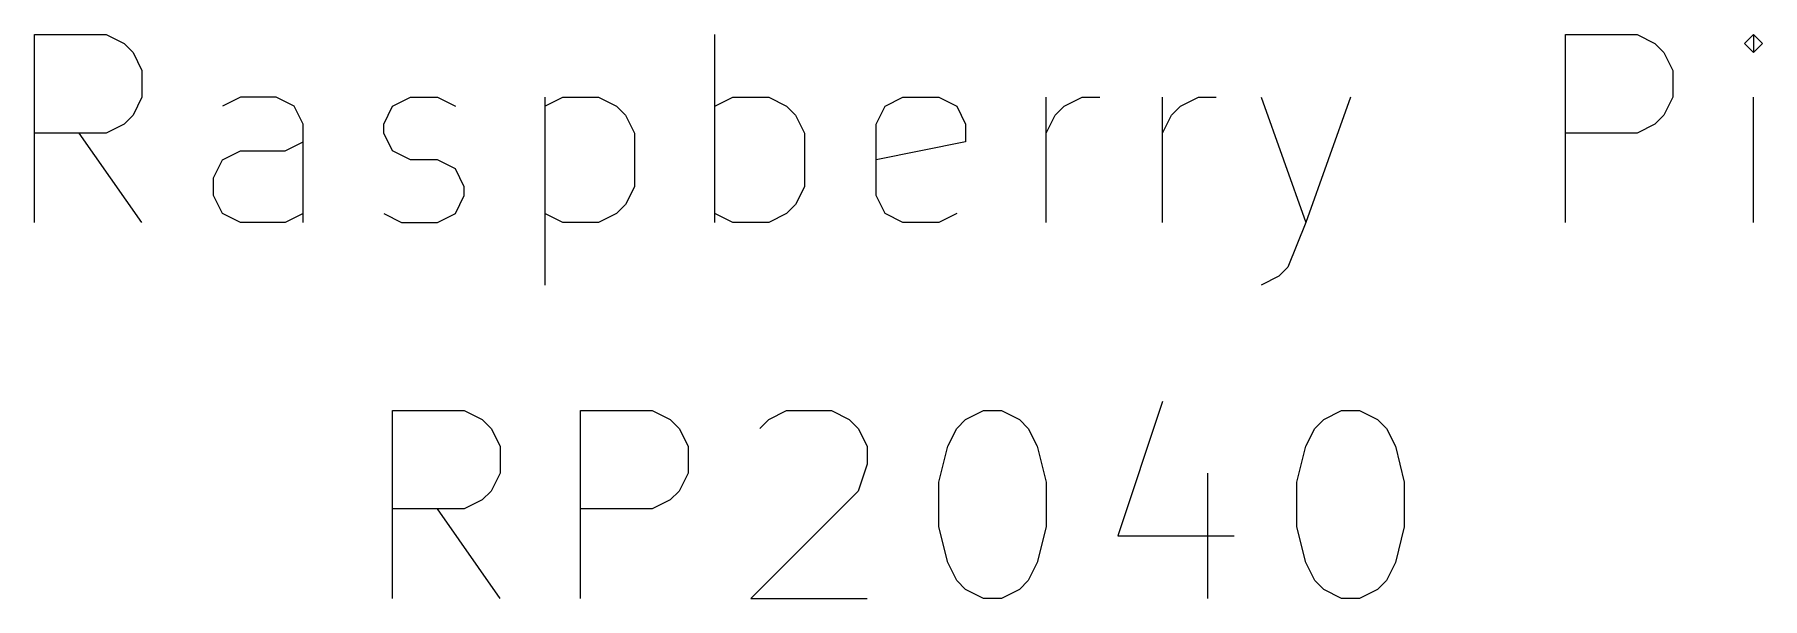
# Model space of a CAD drawing. Extents: x 0.4 to 11.3, y -7.9 to -0.4.
# Drawn here: x 7.293 to 8.212, y -4.146 to -3.846 of the extents above; entities that cross this region are included whole.
import ezdxf

# ---------------------------------------------------------------- set-up
doc = ezdxf.new("R2010")
doc.units = 0
doc.header["$MEASUREMENT"] = 0
doc.layers.add('RED2', color=1, linetype='CONTINUOUS')

msp = doc.modelspace()

# ---------------------------------------------------------------- linework, layer by layer
at = {"layer": 'RED2', "linetype": 'CONTINUOUS'}
for p, q in [((7.29286, -3.94561), (7.29286, -3.84561)), ((7.29286, -3.84561), (7.33095, -3.84561)), ((7.33095, -3.84561), (7.34048, -3.85037)), ((7.34048, -3.85037), (7.34524, -3.85513)), ((7.65476, -3.94561), (7.65476, -3.84561)), ((8.10714, -3.94561), (8.10714, -3.84561)), ((8.10714, -3.84561), (8.14524, -3.84561)), ((8.14524, -3.84561), (8.15476, -3.85037)), ((8.15476, -3.85037), (8.15952, -3.85513)), ((8.20714, -3.84561), (8.20238, -3.85037)), ((8.20238, -3.85037), (8.20714, -3.85513)), ((8.21191, -3.85037), (8.20714, -3.84561)), ((8.20714, -3.84561), (8.20714, -3.85513)), ((8.20714, -3.85513), (8.21191, -3.85037)), ((7.34524, -3.85513), (7.35, -3.86466)), ((8.15952, -3.85513), (8.16428, -3.86466)), ((7.35, -3.86466), (7.35, -3.87894)), ((8.16428, -3.86466), (8.16428, -3.87894)), ((7.35, -3.87894), (7.34524, -3.88847)), ((7.40238, -3.87894), (7.39286, -3.8837)), ((7.42143, -3.87894), (7.40238, -3.87894)), ((7.43095, -3.8837), (7.42143, -3.87894)), ((7.43572, -3.89323), (7.43095, -3.8837)), ((7.47857, -3.89323), (7.48333, -3.8837)), ((7.48333, -3.8837), (7.49286, -3.87894)), ((7.49286, -3.87894), (7.50715, -3.87894)), ((7.50715, -3.87894), (7.51667, -3.8837)), ((7.56429, -3.87894), (7.56429, -3.97894)), ((7.56429, -3.8837), (7.57381, -3.87894)), ((7.57381, -3.87894), (7.59286, -3.87894)), ((7.59286, -3.87894), (7.60238, -3.8837)), ((7.60238, -3.8837), (7.60715, -3.88847)), ((7.65476, -3.8837), (7.66429, -3.87894)), ((7.66429, -3.87894), (7.68333, -3.87894)), ((7.68333, -3.87894), (7.69286, -3.8837)), ((7.69286, -3.8837), (7.69762, -3.88847)), ((7.74048, -3.89323), (7.74524, -3.8837)), ((7.74524, -3.8837), (7.75476, -3.87894)), ((7.75476, -3.87894), (7.77381, -3.87894)), ((7.77381, -3.87894), (7.78333, -3.8837)), ((7.78333, -3.8837), (7.7881, -3.89323)), ((7.83095, -3.94561), (7.83095, -3.87894)), ((7.83572, -3.88847), (7.84048, -3.8837)), ((7.84048, -3.8837), (7.85, -3.87894)), ((7.85, -3.87894), (7.85952, -3.87894)), ((7.89286, -3.94561), (7.89286, -3.87894)), ((7.89762, -3.88847), (7.90238, -3.8837)), ((7.90238, -3.8837), (7.91191, -3.87894)), ((7.91191, -3.87894), (7.92143, -3.87894)), ((7.94524, -3.87894), (7.96905, -3.94561)), ((7.99286, -3.87894), (7.96905, -3.94561)), ((8.16428, -3.87894), (8.15952, -3.88847)), ((8.20714, -3.94561), (8.20714, -3.87894)), ((7.34048, -3.89323), (7.33095, -3.89799)), ((7.34524, -3.88847), (7.34048, -3.89323)), ((7.43572, -3.94561), (7.43572, -3.89323)), ((7.47857, -3.89799), (7.47857, -3.89323)), ((7.60715, -3.88847), (7.61191, -3.89799)), ((7.69762, -3.88847), (7.70238, -3.89799)), ((7.74048, -3.93132), (7.74048, -3.89323)), ((7.7881, -3.89323), (7.7881, -3.90275)), ((7.83095, -3.89799), (7.83572, -3.88847)), ((7.89286, -3.89799), (7.89762, -3.88847)), ((8.15476, -3.89323), (8.14524, -3.89799)), ((8.15952, -3.88847), (8.15476, -3.89323)), ((7.33095, -3.89799), (7.29286, -3.89799)), ((7.35, -3.94561), (7.31667, -3.89799)), ((7.42619, -3.90752), (7.43572, -3.90275)), ((7.48333, -3.90752), (7.47857, -3.89799)), ((7.61191, -3.89799), (7.61191, -3.92656)), ((7.70238, -3.89799), (7.70238, -3.92656)), ((7.7881, -3.90275), (7.74048, -3.91228)), ((8.14524, -3.89799), (8.10714, -3.89799)), ((7.3881, -3.9218), (7.39286, -3.91228)), ((7.39286, -3.91228), (7.40238, -3.90752)), ((7.40238, -3.90752), (7.42619, -3.90752)), ((7.49286, -3.91228), (7.48333, -3.90752)), ((7.50715, -3.91228), (7.49286, -3.91228)), ((7.51667, -3.91704), (7.50715, -3.91228)), ((7.3881, -3.93132), (7.3881, -3.9218)), ((7.52143, -3.92656), (7.51667, -3.91704)), ((7.39286, -3.94085), (7.3881, -3.93132)), ((7.51667, -3.94085), (7.52143, -3.93132)), ((7.52143, -3.93132), (7.52143, -3.92656)), ((7.61191, -3.92656), (7.60715, -3.93609)), ((7.70238, -3.92656), (7.69762, -3.93609)), ((7.74524, -3.94085), (7.74048, -3.93132)), ((7.40238, -3.94561), (7.39286, -3.94085)), ((7.43572, -3.94085), (7.42619, -3.94561)), ((7.47857, -3.94085), (7.4881, -3.94561)), ((7.50715, -3.94561), (7.51667, -3.94085)), ((7.57381, -3.94561), (7.56429, -3.94085)), ((7.60238, -3.94085), (7.59286, -3.94561)), ((7.60715, -3.93609), (7.60238, -3.94085)), ((7.66429, -3.94561), (7.65476, -3.94085)), ((7.69286, -3.94085), (7.68333, -3.94561)), ((7.69762, -3.93609), (7.69286, -3.94085)), ((7.75476, -3.94561), (7.74524, -3.94085)), ((7.78333, -3.94085), (7.77381, -3.94561)), ((7.42619, -3.94561), (7.40238, -3.94561)), ((7.4881, -3.94561), (7.50715, -3.94561)), ((7.59286, -3.94561), (7.57381, -3.94561)), ((7.68333, -3.94561), (7.66429, -3.94561)), ((7.77381, -3.94561), (7.75476, -3.94561)), ((7.96905, -3.94561), (7.95953, -3.96942)), ((7.95953, -3.96942), (7.95476, -3.97418)), ((7.95476, -3.97418), (7.94524, -3.97894)), ((7.89285, -4.04085), (7.86905, -4.11228)), ((7.48333, -4.14561), (7.48333, -4.04561)), ((7.48333, -4.04561), (7.52143, -4.04561)), ((7.52143, -4.04561), (7.53095, -4.05037)), ((7.53095, -4.05037), (7.53572, -4.05513)), ((7.58333, -4.14561), (7.58333, -4.04561)), ((7.58333, -4.04561), (7.62143, -4.04561)), ((7.62143, -4.04561), (7.63095, -4.05037)), ((7.63095, -4.05037), (7.63572, -4.05513)), ((7.67857, -4.05513), (7.68333, -4.05037)), ((7.68333, -4.05037), (7.69286, -4.04561)), ((7.69286, -4.04561), (7.71667, -4.04561)), ((7.71667, -4.04561), (7.72619, -4.05037)), ((7.72619, -4.05037), (7.73095, -4.05513)), ((7.78333, -4.05513), (7.78809, -4.05037)), ((7.78809, -4.05037), (7.79762, -4.04561)), ((7.79762, -4.04561), (7.80714, -4.04561)), ((7.80714, -4.04561), (7.81667, -4.05037)), ((7.81667, -4.05037), (7.82143, -4.05513)), ((7.97381, -4.05513), (7.97857, -4.05037)), ((7.97857, -4.05037), (7.98809, -4.04561)), ((7.98809, -4.04561), (7.99761, -4.04561)), ((7.99761, -4.04561), (8.00714, -4.05037)), ((8.00714, -4.05037), (8.0119, -4.05513)), ((7.53572, -4.05513), (7.54048, -4.06466)), ((7.63572, -4.05513), (7.64048, -4.06466)), ((7.73095, -4.05513), (7.73572, -4.06466)), ((7.77857, -4.06466), (7.78333, -4.05513)), ((7.82143, -4.05513), (7.82619, -4.06466)), ((7.96904, -4.06466), (7.97381, -4.05513)), ((8.0119, -4.05513), (8.01666, -4.06466)), ((7.54048, -4.06466), (7.54048, -4.07894)), ((7.64048, -4.06466), (7.64048, -4.07894)), ((7.73572, -4.06466), (7.73572, -4.07418)), ((7.77381, -4.0837), (7.77857, -4.06466)), ((7.82619, -4.06466), (7.83095, -4.0837)), ((7.96428, -4.0837), (7.96904, -4.06466)), ((8.01666, -4.06466), (8.02143, -4.0837)), ((7.54048, -4.07894), (7.53572, -4.08847)), ((7.64048, -4.07894), (7.63572, -4.08847)), ((7.73572, -4.07418), (7.73095, -4.08847)), ((7.91667, -4.07894), (7.91667, -4.14561)), ((7.53572, -4.08847), (7.53095, -4.09323)), ((7.63572, -4.08847), (7.63095, -4.09323)), ((7.73095, -4.08847), (7.67381, -4.14561)), ((7.77381, -4.10752), (7.77381, -4.0837)), ((7.83095, -4.0837), (7.83095, -4.10752)), ((7.96428, -4.10752), (7.96428, -4.0837)), ((8.02143, -4.0837), (8.02143, -4.10752)), ((7.52143, -4.09799), (7.48333, -4.09799)), ((7.54048, -4.14561), (7.50715, -4.09799)), ((7.53095, -4.09323), (7.52143, -4.09799)), ((7.62143, -4.09799), (7.58333, -4.09799)), ((7.63095, -4.09323), (7.62143, -4.09799)), ((7.77857, -4.12656), (7.77381, -4.10752)), ((7.83095, -4.10752), (7.82619, -4.12656)), ((7.96904, -4.12656), (7.96428, -4.10752)), ((8.02143, -4.10752), (8.01666, -4.12656)), ((7.86905, -4.11228), (7.93095, -4.11228)), ((7.78333, -4.13609), (7.77857, -4.12656)), ((7.82619, -4.12656), (7.82143, -4.13609)), ((7.97381, -4.13609), (7.96904, -4.12656)), ((8.01666, -4.12656), (8.0119, -4.13609)), ((7.78809, -4.14085), (7.78333, -4.13609)), ((7.79762, -4.14561), (7.78809, -4.14085)), ((7.81667, -4.14085), (7.80714, -4.14561)), ((7.82143, -4.13609), (7.81667, -4.14085)), ((7.97857, -4.14085), (7.97381, -4.13609)), ((7.98809, -4.14561), (7.97857, -4.14085)), ((8.00714, -4.14085), (7.99761, -4.14561)), ((8.0119, -4.13609), (8.00714, -4.14085)), ((7.67381, -4.14561), (7.73572, -4.14561)), ((7.80714, -4.14561), (7.79762, -4.14561)), ((7.99761, -4.14561), (7.98809, -4.14561))]:
    msp.add_line(p, q, dxfattribs=at)

doc.saveas('drawing.dxf')
